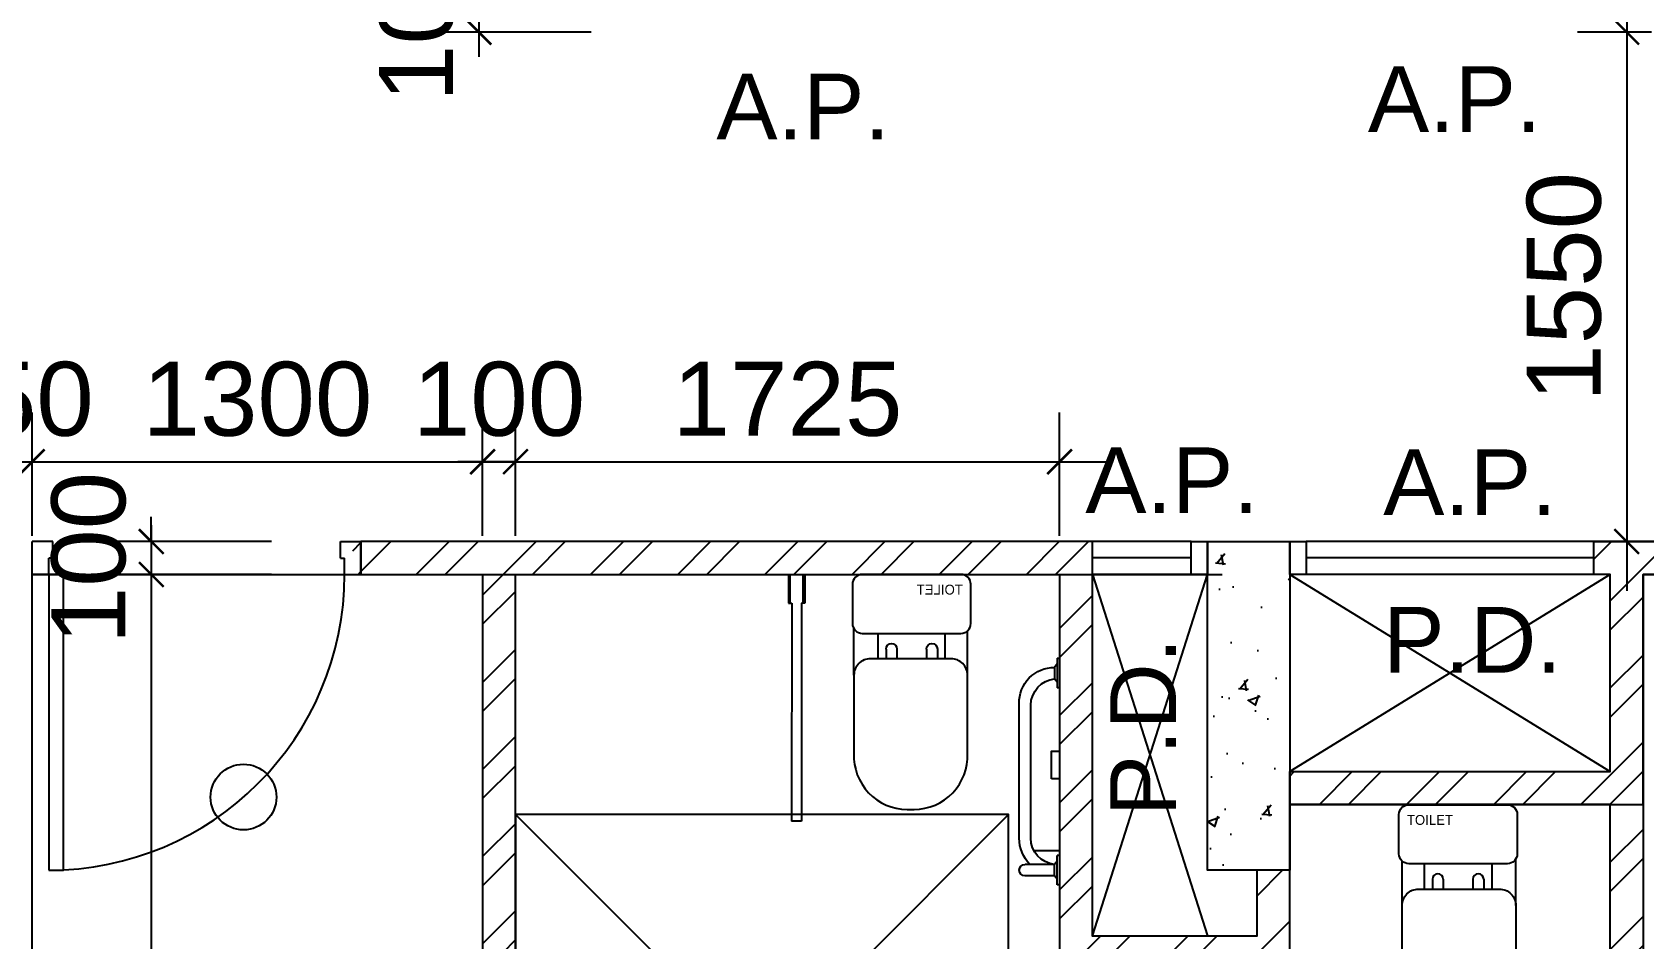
# Model space of a CAD drawing. Header units: millimetres. Extents: x 1500 to 71987, y 7230 to 49618.
# Drawn here: x 57300 to 62202, y 25892 to 28650 of the extents above; entities that cross this region are included whole.
import ezdxf
from ezdxf.enums import TextEntityAlignment as Align

# ---------------------------------------------------------------- set-up
doc = ezdxf.new("R2010")
doc.units = ezdxf.units.MM
doc.header["$MEASUREMENT"] = 0
doc.linetypes.add('CENTERX2', pattern=[101.6, 63.5, -12.7, 12.7, -12.7])
doc.layers.get('0').update_dxf_attribs({"color": 8})
doc.layers.get('Defpoints').update_dxf_attribs({"color": 8})
doc.layers.add('00-NONPLOT', color=8, linetype='Continuous', plot=False)
for name, color, linetype in [('Architectural Features', 8, 'Continuous'), ('Door', 8, 'Continuous'), ('FSD', 8, 'Continuous'), ('GBP A.P.', 8, 'Continuous'), ('GBP Dim', 8, 'Continuous'), ('grid', 8, 'CENTERX2'), ('hatch', 8, 'Continuous'), ('LP-Sanitary2', 8, 'Continuous'), ('PD', 8, 'Continuous'), ('PD DOOR', 8, 'Continuous'), ('TEXT', 8, 'Continuous'), ('TEXT Ref', 8, 'Continuous'), ('WALL-NEW', 8, 'Continuous'), ('WALL-STRUCTURE', 8, 'Continuous'), ('zzz-room mix', 8, 'Continuous')]:
    doc.layers.add(name, color=color, linetype=linetype)
doc.styles.add('BH', font='arial.ttf')
doc.dimstyles.new('200 GBP', dxfattribs={"dimscale": 1.5, "dimtxt": 150, "dimasz": 50, "dimexe": 100, "dimexo": 50, "dimgap": 50, "dimtad": 1, "dimdec": 0, "dimzin": 0, "dimdsep": 46, "dimtxsty": 'BH', "dimblk": 'ARCHTICK', "dimcen": 0.09, "dimdle": 100, "dimclrd": 9, "dimclre": 9, "dimclrt": 1, "dimadec": 0, "dimazin": 0, "dimtfac": 1, "dimtdec": 0, "dimtix": 1, "dimtmove": 2, "dimatfit": 3, "dimldrblk": 'ARCHTICK', "dimfxl": 300, "dimfxlon": 1, "dimtolj": 1, "dimtzin": 0, "dimarcsym": 0})
pattern_1 = [(45, (60309.3, 10279.93), (-132.5825, 132.5825), []), (45, (60397.68, 10279.93), (-132.5825, 132.5825), [])]

# ---------------------------------------------------------------- blocks, each defined once
blk = doc.blocks.new('A$C65CE4B9A')
at = {"layer": 'grid', "ltscale": 200}
blk.add_line((-66500, -8450), (0, -8450), dxfattribs=at)
blk = doc.blocks.new('pln_toilet')
for p, q in [((-170.1, -306.5), (-170.1, -171.6)), ((175.5, -306.5), (175.5, -165.2)), ((-78.2, -226.9), (-78.2, -256.5)), ((-45, -226.9), (-45, -256.5)), ((44.7, -226.9), (44.7, -256.5)), ((77.9, -226.9), (77.9, -256.5))]:
    blk.add_line(p, q)
for points in [[(180, -30), (180, -149.3, -0.414214), (150, -179.3), (-150, -179.3, -0.414214), (-180, -149.3), (-180, -30, -0.414214), (-150, 0), (150, 0, -0.414214)], [(175.5, -306.5), (175.5, -545.1, -0.424695), (14, -715.1), (-7.8, -715.1, -0.423698), (-170.1, -545.1), (-170.1, -306.5, -0.414214), (-120.1, -256.5), (125.5, -256.5, -0.414214)]]:
    blk.add_lwpolyline(points, format="xyb", close=True)
for points in [[(-101.9, -256.5), (-101.9, -179.3)], [(102.9, -179.3), (102.9, -256.5)]]:
    blk.add_lwpolyline(points)
for centre in [(-61.6, -226.9), (61.3, -226.9)]:
    blk.add_arc(centre, 16.6, 0, 180)
at = {"layer": '00-NONPLOT', "insert": (-155.8, -31.2), "char_height": 30, "width": 702.887, "attachment_point": 1}
blk.add_mtext('TOILET', dxfattribs=at)
blk = doc.blocks.new('_ArchTick')
at = {"color": 0, "const_width": 0.1}
blk.add_lwpolyline([(0.5, 0.5), (-0.5, -0.5)], dxfattribs=at)
blk = doc.blocks.new('*D102')
at = {"layer": 'Defpoints', "color": 0, "transparency": 16777216}
for p in [(59100, 31650), (58658.6, 28749.9), (59087.6, 28749.9)]:
    blk.add_point(p, dxfattribs=at)
at = {"layer": 'GBP Dim', "color": 9, "lineweight": -2, "transparency": 16777216}
for p, q in [((58658.6, 31800), (58658.6, 28599.9)), ((59025, 31650), (58508.6, 31650)), ((59012.6, 28749.9), (58508.6, 28749.9))]:
    blk.add_line(p, q, dxfattribs=at)
at = {"layer": 'GBP Dim', "color": 9, "lineweight": -2, "transparency": 16777216, "xscale": 75, "yscale": 75, "zscale": 75}
for p, rotation in [((58658.6, 31650), 90), ((58658.6, 28749.9), 270)]:
    blk.add_blockref('_ArchTick', p, dxfattribs=dict(at, rotation=rotation))
at = {"layer": 'GBP Dim', "transparency": 16777216, "insert": (58468.8, 30200), "char_height": 225, "attachment_point": 5, "rotation": 90, "style": 'BH'}
blk.add_mtext('\\A1;2900', dxfattribs=at)
blk = doc.blocks.new('*D103')
at = {"layer": 'Defpoints', "color": 0, "transparency": 16777216}
for p in [(59075, 28749.9), (58658.6, 28650), (59074.9, 28650)]:
    blk.add_point(p, dxfattribs=at)
at = {"layer": 'GBP Dim', "color": 9, "lineweight": -2, "transparency": 16777216}
for p, q in [((58658.6, 28749.9), (58658.6, 28824.9)), ((59000, 28749.9), (58508.6, 28749.9)), ((58658.6, 28749.9), (58658.6, 28650)), ((58999.9, 28650), (58508.6, 28650)), ((58658.6, 28650), (58658.6, 28575))]:
    blk.add_line(p, q, dxfattribs=at)
at = {"layer": 'GBP Dim', "color": 9, "lineweight": -2, "transparency": 16777216, "xscale": 75, "yscale": 75, "zscale": 75}
for p, rotation in [((58658.6, 28749.9), 270), ((58658.6, 28650), 90)]:
    blk.add_blockref('_ArchTick', p, dxfattribs=dict(at, rotation=rotation))
at = {"layer": 'GBP Dim', "transparency": 16777216, "insert": (58468.8, 28699.9), "char_height": 225, "attachment_point": 5, "rotation": 90, "style": 'BH'}
blk.add_mtext('\\A1;100', dxfattribs=at)
blk = doc.blocks.new('*D100')
at = {"layer": 'Defpoints', "color": 0, "transparency": 16777216}
for p in [(62300, 28650), (62150, 27100.2), (62312.5, 27100.2)]:
    blk.add_point(p, dxfattribs=at)
at = {"layer": 'GBP Dim', "color": 9, "lineweight": -2, "transparency": 16777216}
for p, q in [((62150, 28800), (62150, 26950.2)), ((62225, 28650), (62000, 28650)), ((62237.5, 27100.2), (62000, 27100.2))]:
    blk.add_line(p, q, dxfattribs=at)
at = {"layer": 'GBP Dim', "color": 9, "lineweight": -2, "transparency": 16777216, "xscale": 75, "yscale": 75, "zscale": 75}
for p, rotation in [((62150, 28650), 90), ((62150, 27100.2), 270)]:
    blk.add_blockref('_ArchTick', p, dxfattribs=dict(at, rotation=rotation))
at = {"layer": 'GBP Dim', "transparency": 16777216, "insert": (61960.1, 27875.1), "char_height": 225, "attachment_point": 5, "rotation": 90, "style": 'BH'}
blk.add_mtext('\\A1;1550', dxfattribs=at)
blk = doc.blocks.new('*D89')
at = {"layer": 'Defpoints', "color": 0, "transparency": 16777216}
for p in [(58102.6, 27000.2), (57662.2, 23820.1), (58102.6, 23820.1)]:
    blk.add_point(p, dxfattribs=at)
at = {"layer": 'GBP Dim', "color": 9, "lineweight": -2, "transparency": 16777216}
for p, q in [((57662.2, 27150.2), (57662.2, 23670.1)), ((58027.6, 27000.2), (57512.2, 27000.2)), ((58027.6, 23820.1), (57512.2, 23820.1))]:
    blk.add_line(p, q, dxfattribs=at)
at = {"layer": 'GBP Dim', "color": 9, "lineweight": -2, "transparency": 16777216, "xscale": 75, "yscale": 75, "zscale": 75}
for p, rotation in [((57662.2, 27000.2), 90), ((57662.2, 23820.1), 270)]:
    blk.add_blockref('_ArchTick', p, dxfattribs=dict(at, rotation=rotation))
at = {"layer": 'GBP Dim', "transparency": 16777216, "insert": (57472.3, 25410.1), "char_height": 225, "attachment_point": 5, "rotation": 90, "style": 'BH'}
blk.add_mtext('\\A1;3180', dxfattribs=at)
blk = doc.blocks.new('*D91')
at = {"layer": 'Defpoints', "color": 0, "transparency": 16777216}
for p in [(58102.6, 27100.2), (57662.2, 27000.1), (58102.6, 27000.1)]:
    blk.add_point(p, dxfattribs=at)
at = {"layer": 'GBP Dim', "color": 9, "lineweight": -2, "transparency": 16777216}
for p, q in [((57662.2, 27100.2), (57662.2, 27175.2)), ((58027.6, 27100.2), (57512.2, 27100.2)), ((57662.2, 27100.2), (57662.2, 27000.1)), ((58027.6, 27000.1), (57512.2, 27000.1)), ((57662.2, 27000.1), (57662.2, 26925.1))]:
    blk.add_line(p, q, dxfattribs=at)
at = {"layer": 'GBP Dim', "color": 9, "lineweight": -2, "transparency": 16777216, "xscale": 75, "yscale": 75, "zscale": 75}
for p, rotation in [((57662.2, 27100.2), 270), ((57662.2, 27000.1), 90)]:
    blk.add_blockref('_ArchTick', p, dxfattribs=dict(at, rotation=rotation))
at = {"layer": 'GBP Dim', "transparency": 16777216, "insert": (57472.3, 27050.1), "char_height": 225, "attachment_point": 5, "rotation": 90, "style": 'BH'}
blk.add_mtext('\\A1;100', dxfattribs=at)
blk = doc.blocks.new('DOOR 1000')
blk.add_line((57550, 26100.2), (57595, 26100.2))
at = {"layer": 'Door'}
for p, q in [((57500, 27075.2), (57500, 27100.2)), ((57562.5, 27100.2), (57500, 27100.2)), ((57500, 27000.2), (57500, 27075.2)), ((57562.5, 27050.2), (57562.5, 27100.2)), ((58437.5, 27050.2), (58437.5, 27100.2)), ((58437.5, 27100.2), (58500, 27100.2)), ((58500, 27075.2), (58500, 27100.2)), ((58500, 27000.2), (58500, 27075.2)), ((57550, 27000.2), (57550, 27050.2)), ((57562.5, 27050.2), (57550, 27050.2)), ((58437.5, 27050.2), (58450, 27050.2)), ((58450, 27000.2), (58450, 27050.2)), ((57550, 27000.2), (57500, 27000.2)), ((57550, 27000.2), (57550, 26100.2)), ((57595, 27000.2), (57550, 27000.2)), ((57595, 26100.2), (57595, 27000.2)), ((58450, 27000.2), (58500, 27000.2))]:
    blk.add_line(p, q, dxfattribs=at)
blk.add_arc((57549.9, 27000.3), 900.1, 270.0096, 359.9927, dxfattribs=at)
blk = doc.blocks.new('*D224')
at = {"layer": 'Defpoints', "color": 0, "transparency": 16777216}
for p in [(60425, 27343.1), (58770, 27000), (60425, 27000)]:
    blk.add_point(p, dxfattribs=at)
at = {"layer": 'GBP Dim', "color": 9, "lineweight": -2, "transparency": 16777216}
for p, q in [((58770, 27118.1), (58770, 27493.1)), ((60425, 27118.1), (60425, 27493.1)), ((58620, 27343.1), (60575, 27343.1))]:
    blk.add_line(p, q, dxfattribs=at)
at = {"layer": 'GBP Dim', "color": 9, "lineweight": -2, "transparency": 16777216, "xscale": 75, "yscale": 75, "zscale": 75, "rotation": 180}
blk.add_blockref('_ArchTick', (58770, 27343.1), dxfattribs=at)
at = {"layer": 'GBP Dim', "color": 9, "lineweight": -2, "transparency": 16777216, "xscale": 75, "yscale": 75, "zscale": 75}
blk.add_blockref('_ArchTick', (60425, 27343.1), dxfattribs=at)
at = {"layer": 'GBP Dim', "transparency": 16777216, "insert": (59597.5, 27533), "char_height": 225, "attachment_point": 5, "style": 'BH'}
blk.add_mtext('\\A1;1725', dxfattribs=at)
blk = doc.blocks.new('*D225')
at = {"layer": 'Defpoints', "color": 0, "transparency": 16777216}
for p in [(58670, 27343.1), (57300, 27000), (58670, 27000)]:
    blk.add_point(p, dxfattribs=at)
at = {"layer": 'GBP Dim', "color": 9, "lineweight": -2, "transparency": 16777216}
for p, q in [((57300, 27118.1), (57300, 27493.1)), ((58670, 27118.1), (58670, 27493.1)), ((57150, 27343.1), (58820, 27343.1))]:
    blk.add_line(p, q, dxfattribs=at)
at = {"layer": 'GBP Dim', "color": 9, "lineweight": -2, "transparency": 16777216, "xscale": 75, "yscale": 75, "zscale": 75, "rotation": 180}
blk.add_blockref('_ArchTick', (57300, 27343.1), dxfattribs=at)
at = {"layer": 'GBP Dim', "color": 9, "lineweight": -2, "transparency": 16777216, "xscale": 75, "yscale": 75, "zscale": 75}
blk.add_blockref('_ArchTick', (58670, 27343.1), dxfattribs=at)
at = {"layer": 'GBP Dim', "transparency": 16777216, "insert": (57985, 27533.1), "char_height": 225, "attachment_point": 5, "style": 'BH'}
blk.add_mtext('\\A1;1300', dxfattribs=at)
blk = doc.blocks.new('*D226')
at = {"layer": 'Defpoints', "color": 0, "transparency": 16777216}
for p in [(57300, 27343.1), (57150, 27000), (57300, 27000)]:
    blk.add_point(p, dxfattribs=at)
at = {"layer": 'GBP Dim', "color": 9, "lineweight": -2, "transparency": 16777216}
for p, q in [((57150, 27118.1), (57150, 27493.1)), ((57300, 27118.1), (57300, 27493.1)), ((57150, 27343.1), (57075, 27343.1)), ((57150, 27343.1), (57300, 27343.1)), ((57300, 27343.1), (57375, 27343.1))]:
    blk.add_line(p, q, dxfattribs=at)
at = {"layer": 'GBP Dim', "color": 9, "lineweight": -2, "transparency": 16777216, "xscale": 75, "yscale": 75, "zscale": 75}
blk.add_blockref('_ArchTick', (57150, 27343.1), dxfattribs=at)
at = {"layer": 'GBP Dim', "color": 9, "lineweight": -2, "transparency": 16777216, "xscale": 75, "yscale": 75, "zscale": 75, "rotation": 180}
blk.add_blockref('_ArchTick', (57300, 27343.1), dxfattribs=at)
at = {"layer": 'GBP Dim', "transparency": 16777216, "insert": (57225, 27533), "char_height": 225, "attachment_point": 5, "style": 'BH'}
blk.add_mtext('\\A1;150', dxfattribs=at)
blk = doc.blocks.new('*D248')
at = {"layer": 'Defpoints', "color": 0, "transparency": 16777216}
for p in [(58670, 27343.1), (58670, 27000), (58770, 27000)]:
    blk.add_point(p, dxfattribs=at)
at = {"layer": 'GBP Dim', "color": 9, "lineweight": -2, "transparency": 16777216}
for p, q in [((58670, 27118.1), (58670, 27493.1)), ((58770, 27118.1), (58770, 27493.1)), ((58670, 27343.1), (58595, 27343.1)), ((58770, 27343.1), (58670, 27343.1)), ((58770, 27343.1), (58845, 27343.1))]:
    blk.add_line(p, q, dxfattribs=at)
at = {"layer": 'GBP Dim', "color": 9, "lineweight": -2, "transparency": 16777216, "xscale": 75, "yscale": 75, "zscale": 75}
blk.add_blockref('_ArchTick', (58670, 27343.1), dxfattribs=at)
at = {"layer": 'GBP Dim', "color": 9, "lineweight": -2, "transparency": 16777216, "xscale": 75, "yscale": 75, "zscale": 75, "rotation": 180}
blk.add_blockref('_ArchTick', (58770, 27343.1), dxfattribs=at)
at = {"layer": 'GBP Dim', "transparency": 16777216, "insert": (58720, 27533), "char_height": 225, "attachment_point": 5, "style": 'BH'}
blk.add_mtext('\\A1;100', dxfattribs=at)

msp = doc.modelspace()

# ---------------------------------------------------------------- hatches: boundary and pattern name
at = {"layer": 'hatch'}
h = msp.add_hatch(dxfattribs=at)
h.set_pattern_fill('ANSI32', color=256, scale=500, style=0)
h.set_pattern_definition(pattern_1)
h.paths.add_polyline_path([(58300, 27100.1), (58275, 27100.1), (58275, 27000.1), (58300, 27000.1)])
h = msp.add_hatch(dxfattribs=at)
h.set_pattern_fill('ANSI32', color=256, scale=500, style=0)
h.set_pattern_definition(pattern_1)
edge = h.paths.add_edge_path()
edge.add_line((62050, 27100.2), (62250, 27100.2))
edge.add_line((62250, 27100.2), (62250, 27000.2))
edge.add_line((62250, 27000.2), (62200, 27000.2))
edge.add_line((62200, 27000.2), (62200, 25600.3))
edge.add_line((62200, 25600.3), (62100, 25600.3))
edge.add_line((62100, 25600.3), (62100, 26300.2))
edge.add_line((62100, 26300.2), (61125, 26300.2))
edge.add_line((61125, 26300.2), (61125, 26400.2))
edge.add_line((61125, 26400.2), (62100, 26400.2))
edge.add_line((62100, 26400.2), (62100, 27000.2))
edge.add_line((62100, 27000.2), (62050, 27000.2))
edge.add_line((62050, 27000.2), (62050, 27100.2))
edge = h.paths.add_edge_path()
edge.add_line((60425, 27000.1), (60425, 25800.1))
edge.add_line((60425, 25800.1), (60625, 25800.1))
edge.add_line((60625, 25800.1), (60625, 23820.1))
edge.add_line((60625, 23820.1), (58770, 23820.1))
edge.add_line((58770, 23820.1), (58770, 24900))
edge.add_line((58770, 24900), (58670, 24900))
edge.add_line((58670, 24900), (58670, 23720.1))
edge.add_line((58670, 23720.1), (61025, 23720.1))
edge.add_line((61025, 23720.1), (61025, 23770))
edge.add_line((61025, 23770), (61125, 23770))
edge.add_line((61125, 23770), (61125, 23850.1))
edge.add_line((61125, 23850.1), (62200, 23850.1))
edge.add_line((62200, 23850.1), (62200, 24850.2))
edge.add_line((62200, 24850.2), (62100, 24850.2))
edge.add_line((62100, 24850.2), (62100, 23950.1))
edge.add_line((62100, 23950.1), (60725, 23950.1))
edge.add_line((60725, 23950.1), (60725, 25800.1))
edge.add_line((60725, 25800.1), (61125, 25800.1))
edge.add_line((61125, 25800.1), (61125, 26100.2))
edge.add_line((61125, 26100.2), (61025, 26100.2))
edge.add_line((61025, 26100.2), (61025, 25900.1))
edge.add_line((61025, 25900.1), (60525, 25900.1))
edge.add_line((60525, 25900.1), (60525, 27100.1))
edge.add_line((60525, 27100.1), (58300, 27100.1))
edge.add_line((58300, 27100.1), (58300, 27000.1))
edge.add_line((58300, 27000.1), (58670, 27000.1))
edge.add_line((58670, 27000.1), (58670, 25850))
edge.add_line((58670, 25850), (58770, 25850))
edge.add_line((58770, 25850), (58770, 27000.1))
edge.add_line((58770, 27000.1), (60425, 27000.1))
h = msp.add_hatch(dxfattribs=at)
h.set_pattern_fill('AR-CONC', color=256, scale=2, style=0)
h.set_pattern_definition([(50, (-576161.28, 759850.47), (364.36934, -31.87817), [38.1, -419.1]), (355, (-576161.28, 759850.47), (-70.48565, 382.11329), [30.48, -335.28]), (100.451, (-576130.9, 759847.8), (293.885, 350.23338), [32.38, -356.18]), (46.1842, (-576161.28, 759952.07), (542.15808, -84.08466), [57.15, -628.65]), (96.6356, (-576116.1, 759945.07), (474.80847, 494.8511), [48.57, -534.27]), (351.184, (-576161.3, 759952.1), (474.8092, 494.85024), [45.72, -502.92]), (21, (-576110.48, 759926.67), (303.22976, -204.53104), [38.1, -419.1]), (326, (-576110.48, 759926.67), (123.60406, 368.37593), [30.48, -335.28]), (71.4514, (-576085.2, 759909.63), (426.83298, 163.84572), [32.38, -356.18]), (37.5, (-576161.28, 759850.47), (6.177207, 169.110078), [0, -331.216, 0, -340.36, 0, -336.55]), (7.5, (-576161.28, 759850.47), (133.639325, 200.36115), [0, -194.056, 0, -323.596, 0, -128.27]), (327.5, (-576274.56, 759850.47), (271.18119, -11.457488), [0, -127, 0, -396.24, 0, -525.78]), (317.5, (-576325.36, 759850.47), (296.25836, 50.85298), [0, -165.1, 0, -263.144, 0, -373.38])])
h.paths.add_polyline_path([(61125, 26100.2), (60875, 26100.2), (60875, 27100.2), (61125, 27100.2)])

# ---------------------------------------------------------------- linework, layer by layer
at = {"layer": 'Architectural Features', "ltscale": 10}
for p, q in [((58770, 24770), (60270, 26270)), ((58770, 26270), (60270, 24770))]:
    msp.add_line(p, q, dxfattribs=at)
msp.add_lwpolyline([(58770, 24770), (60270, 24770), (60270, 26270), (58770, 26270)], close=True, dxfattribs=at)
at = {"layer": 'FSD'}
msp.add_circle((57942.7, 26322.9), 100, dxfattribs=at)
at = {"layer": 'LP-Sanitary2'}
for points in [[(59600.1, 27000.2), (59600.1, 26912.4)], [(59605.1, 26912.4), (59605.1, 27000.1)], [(59644.9, 26912.4), (59644.9, 27000)], [(59649.9, 27000), (59649.9, 26912.4)], [(59600.1, 26912.4), (59605.1, 26912.4)], [(59605.1, 26912.4), (59610.1, 26912.3)], [(59610.3, 26912.3), (59609.9, 26249.8)], [(59640.1, 26912.3), (59639.9, 26249.7)], [(59644.9, 26912.4), (59640.1, 26912.3)], [(59649.9, 26912.4), (59644.9, 26912.4)], [(60417.3, 26727.8), (60409.9, 26717.5)], [(60409.9, 26717.5), (60409.9, 26682.4)], [(60417.6, 26745.2), (60417.7, 26655.2)], [(60417.6, 26745.2), (60425, 26745.2)], [(60417.4, 26672.7), (60409.9, 26682.4)], [(60425.1, 26655.2), (60417.7, 26655.2)], [(60302.3, 26197.6), (60302.3, 26607.4)], [(60337.5, 26197.6), (60337.1, 26602.4)], [(59639.9, 26249.7), (59609.9, 26249.8)], [(60346.6, 26160.5), (60425, 26160.5)], [(60417.4, 26128.1), (60410, 26117.9)], [(60425, 26145.5), (60417.7, 26145.5)], [(60417.7, 26055.5), (60417.7, 26145.5)], [(60409.8, 26082.9), (60319.8, 26082.8)], [(60409.9, 26117.9), (60319.9, 26117.8)], [(60410, 26082.8), (60409.9, 26117.9)], [(60417.5, 26073.1), (60410, 26082.8)], [(60425.1, 26055.5), (60417.7, 26055.5)]]:
    msp.add_lwpolyline(points, dxfattribs=at)
at = {"layer": 'LP-Sanitary2', "extrusion": (0, 0, -1)}
for points in [[(-60302.3, 26607.4, 0.42444), (-60409.9, 26717.5)], [(-60334.7, 26117.8, 0.194304), (-60302.4, 26197.7)], [(-60409.9, 26118.1, 0.386974), (-60337.4, 26197.7)], [(-60319.8, 26082.9, 1), (-60319.8, 26117.9)]]:
    msp.add_lwpolyline(points, format="xyb", dxfattribs=at)
at = {"layer": 'LP-Sanitary2'}
msp.add_lwpolyline([(60400.3, 26378.3), (60400.3, 26462.7), (60425, 26462.7), (60425, 26378.3)], close=True, dxfattribs=at)
at = {"layer": 'LP-Sanitary2', "extrusion": (0, 0, -1)}
msp.add_ellipse((60410.8, 26604.4), major_axis=(27.8, 73.9), ratio=0.922828, start_param=4.352572, end_param=5.883516, dxfattribs=at)
at = {"layer": 'PD'}
for points in [[(60825, 27100.2), (60525, 27100.2)], [(60875, 27000.2), (60825, 27000.2), (60825, 27100.2), (60875, 27100.2)], [(60875, 27100.2), (60875, 27000.2)], [(62050, 27100.2), (61175, 27100.5)], [(60825, 27000.2), (60525, 27000.2)], [(62050, 26999.8), (61175, 27000.2)]]:
    msp.add_lwpolyline(points, dxfattribs=at)
at = {"layer": 'PD', "ltscale": 20}
for points in [[(60525, 25900.2), (60875, 27000.2)], [(60525, 27000.2), (60875, 25900.2)], [(62100, 27000.2), (61125, 26400.2)], [(61125, 27000.2), (62100, 26400.2)]]:
    msp.add_lwpolyline(points, dxfattribs=at)
at = {"layer": 'PD DOOR'}
for points in [[(60825, 27050.2), (60525, 27050.2)], [(62050, 27050.2), (61175, 27050.2)]]:
    msp.add_lwpolyline(points, dxfattribs=at)
at = {"layer": 'WALL-NEW'}
for points in [[(61125, 25800.1), (61125, 26100.2), (61025, 26100.2), (61025, 25900.1), (60525, 25900.1), (60525, 27100.1), (58300, 27100.1), (58300, 27000.1), (58670, 27000.1), (58670, 25850)], [(62050, 27100.2), (62250, 27100.2), (62250, 27000.2), (62200, 27000.2), (62200, 25600.3), (62100, 25600.3), (62100, 26300.2), (61125, 26300.2), (61125, 26400.2), (62100, 26400.2), (62100, 27000.2), (62050, 27000.2), (62050, 27100.2)], [(58770, 25850), (58770, 27000.1), (60425, 27000.1)], [(60425, 27000.1), (60425, 25800.1)]]:
    msp.add_lwpolyline(points, dxfattribs=at)
msp.add_lwpolyline([(61125, 27100.2), (61175, 27100.2), (61175, 27000.2), (61125, 27000.2)], close=True, dxfattribs=at)
at = {"layer": 'WALL-STRUCTURE'}
msp.add_lwpolyline([(61125, 26100.2), (60875, 26100.2), (60875, 27100.2), (61125, 27100.2)], close=True, dxfattribs=at)
at = {"layer": 'zzz-room mix'}
msp.add_lwpolyline([(63974.2, 23000), (63800, 23000), (63800, 20125), (61125, 20125), (61125, 21000), (57875, 21000), (57875, 20125), (55100, 20125), (55100, 24300), (57300, 24300), (57300, 26999.9), (60425, 27000.1), (60425, 25800.1), (61125, 25800.2), (61125, 26300.2), (62100, 26300.2), (62200, 26300.2), (62200, 27000), (63800.1, 27000), (63800, 24300), (63974.2, 24300), (63974.2, 23000)], dxfattribs=at)

# ---------------------------------------------------------------- block references
at = {"layer": 'Door'}
msp.add_blockref('DOOR 1000', (-200, -0.1), dxfattribs=at)
at = {"layer": 'LP-Sanitary2', "xscale": -1}
msp.add_blockref('pln_toilet', (59975, 27000.2), dxfattribs=at)
at = {"layer": 'LP-Sanitary2'}
msp.add_blockref('pln_toilet', (61637.2, 26299.5), dxfattribs=at)
at = {"layer": 'TEXT Ref'}
msp.add_blockref('A$C65CE4B9A', (69000, 35450), dxfattribs=at)

# ---------------------------------------------------------------- texts
at = {"layer": 'GBP A.P.', "style": 'BH'}
for p in [(61626.9, 28346.5), (59644.9, 28323.6), (60767.1, 27186.7), (61673.3, 27180.6)]:
    msp.add_text('A.P.', height=200, rotation=0, dxfattribs=at).set_placement(p, align=Align.CENTER)
at = {"layer": 'TEXT', "style": 'BH'}
for rotation, p in [(0, (61681.2, 26701.2)), (90, (60779.1, 26535.8))]:
    msp.add_text('P.D.', height=200, rotation=rotation, dxfattribs=at).set_placement(p, align=Align.CENTER)

# ---------------------------------------------------------------- dimensions: what is measured, and where the dimension line sits
at = {"layer": 'GBP Dim'}
for base, p1, p2, angle, override, picture, middle in [((58658.6, 28749.9), (59100, 31650), (59087.6, 28749.9), 90, {"dimclrt": 256}, '*D102', (58468.8, 30200)), ((58658.6, 28650), (59075, 28749.9), (59074.9, 28650), 90, {"dimclrt": 256}, '*D103', (58468.8, 28699.9)), ((62150, 27100.2), (62300, 28650), (62312.5, 27100.2), 90, {"dimclrt": 256}, '*D100', (61960.1, 27875.1)), ((58670, 27343.1), (58770, 27000), (58670, 27000), 180, {"dimclrt": 256, "dimfxl": 150}, '*D248', (58720, 27533)), ((57662.2, 27000.1), (58102.6, 27100.2), (58102.6, 27000.1), 90, {"dimclrt": 256}, '*D91', (57472.3, 27050.1)), ((57662.2, 23820.1), (58102.6, 27000.2), (58102.6, 23820.1), 90, {"dimclrt": 256}, '*D89', (57472.3, 25410.1))]:
    dim = msp.add_linear_dim(base=base, p1=p1, p2=p2, angle=angle, dimstyle='200 GBP', override=override, dxfattribs=at)
    dim.commit()
    dim.dimension.update_dxf_attribs({"geometry": picture, "text_midpoint": middle})
dim = msp.add_linear_dim(base=(57300, 27343.1), p1=(57150, 27000), p2=(57300, 27000), dimstyle='200 GBP', override={"dimclrt": 256, "dimfxl": 150}, dxfattribs=at)
dim.commit()
dim.dimension.update_dxf_attribs({"geometry": '*D226', "text_midpoint": (57225, 27533)})
for base, p1, p2, text, picture, middle in [((58670, 27343.1), (57300, 27000), (58670, 27000), '1300', '*D225', (57985, 27533.1)), ((60425, 27343.1), (58770, 27000), (60425, 27000), '1725', '*D224', (59597.5, 27533))]:
    dim = msp.add_linear_dim(base=base, p1=p1, p2=p2, text=text, dimstyle='200 GBP', override={"dimclrt": 256, "dimfxl": 150}, dxfattribs=at)
    dim.commit()
    dim.dimension.update_dxf_attribs({"geometry": picture, "text_midpoint": middle})

doc.saveas('drawing.dxf')
